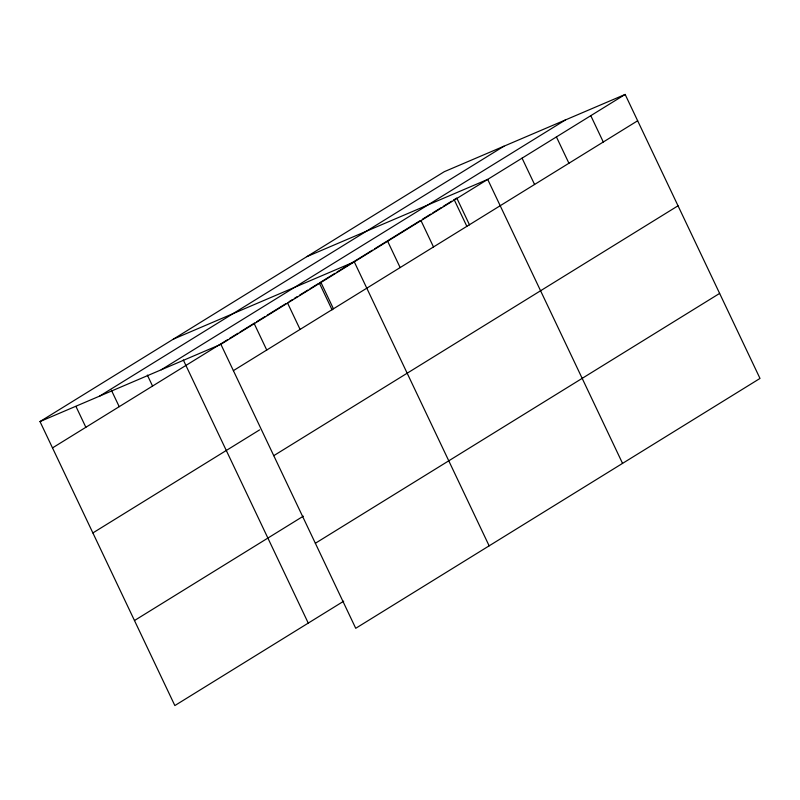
<?xml version="1.0" encoding="UTF-8"?>
<svg xmlns="http://www.w3.org/2000/svg" width="800" height="800" viewBox="0 0 800 800"><rect width="100%" height="100%" fill="white"/><g stroke="black" fill="none" stroke-linecap="round" stroke-linejoin="round"><path stroke-width="1.2" d="M343.69 601.2L174.85 705.56L40 421.57L444.27 171.7L625.15 94.44L760 378.43L355.73 628.3L220.88 344.31L625.15 94.44M99.69 396.07L503.96 146.21M161.19 369.8L565.46 119.94M52.5 447.9L227.6 339.68M229.69 338.39L238.02 333.23M240.11 331.95L254.7 322.93M256.78 321.64L265.12 316.49M267.21 315.2L285.97 303.6M289.09 301.67L292.22 299.74M294.31 298.45L297.43 296.52M299.52 295.23L307.86 290.07M309.94 288.79L318.28 283.63M334.94 273.33L319.32 282.99L332.07 309.84M337.02 272.05L372.43 250.17M374.51 248.88L387 241.16M388.05 240.51L420.33 220.56M422.41 219.27L430.74 214.12M432.82 212.84L441.15 207.69M443.23 206.4L451.56 201.25M453.65 199.97L456.77 198.03L469.52 224.89M233.39 370.64L637.65 120.77M92.88 532.93L259.64 429.86M273.76 455.67L678.03 205.8M134.48 620.53L303.32 516.17M315.36 543.27L719.63 293.41M306.82 256.66L487.7 179.4L622.55 463.39M173.41 339.11L354.29 261.85L489.14 545.84M40 421.57L220.88 344.31M590.79 115.68L603.29 142.01M556.42 136.92L568.93 163.25M522.06 158.16L534.57 184.49M454.35 200.01L466.85 226.34M421 220.62L433.5 246.96M387.64 241.24L400.15 267.57M320.94 282.46L333.44 308.8M287.59 303.08L300.09 329.41M254.24 323.69L266.74 350.03M183.31 359.96L308.26 623.1M147.35 375.09L152.56 386.06M111.39 390.21L119.21 406.67M75.96 406.44L85.86 427.29"/></g></svg>
